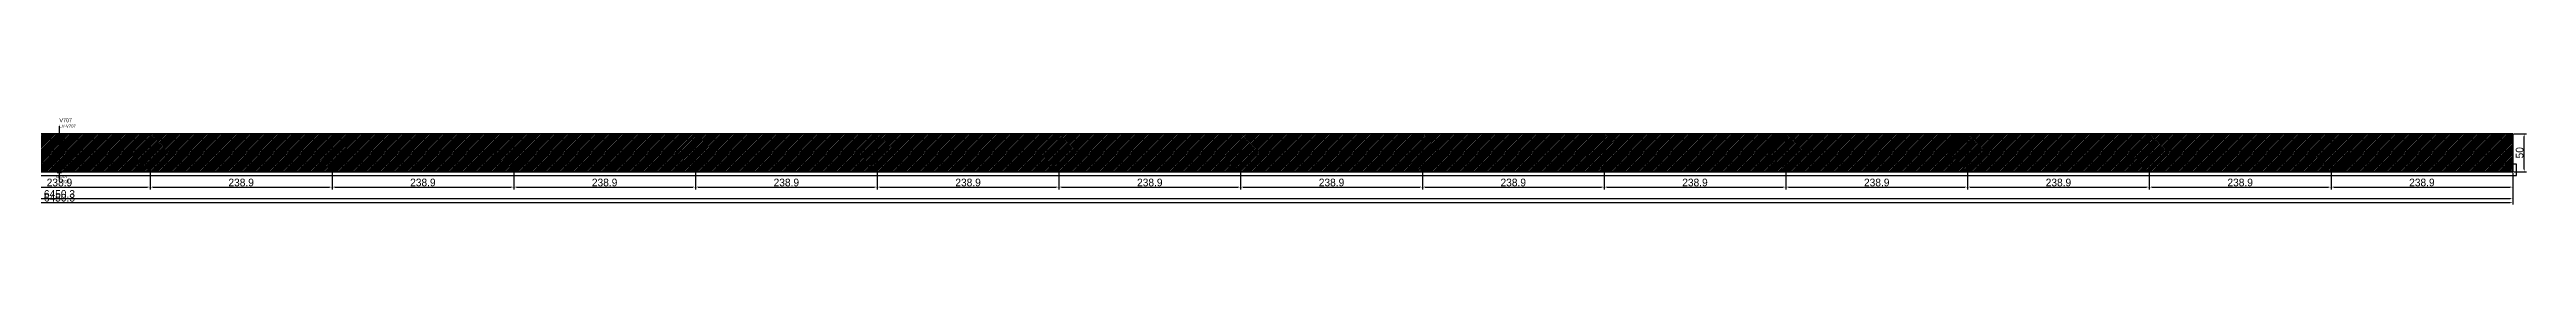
# Model space of a CAD drawing. Header units: metres. Extents: x 12791 to 19264, y 13116 to 13229.
# Drawn here: x 16008 to 19264, y 13116 to 13229 of the extents above; entities that cross this region are included whole.
import ezdxf

# ---------------------------------------------------------------- set-up
doc = ezdxf.new("R2010")
doc.units = ezdxf.units.M
for name, color, linetype in [('barrote', 251, 'CONTINUOUS'), ('CONCRETO', 251, 'CONTINUOUS'), ('COTA', 241, 'CONTINUOUS'), ('cotas', 241, 'CONTINUOUS'), ('Demarcação 1', 251, 'CONTINUOUS'), ('Hachura', 251, 'CONTINUOUS'), ('Laje_Perimetro', 7, 'CONTINUOUS'), ('NOMENCLATURA', 7, 'CONTINUOUS'), ('Painéis', 200, 'CONTINUOUS'), ('PONTALETE', 7, 'CONTINUOUS'), ('presilha', 1, 'CONTINUOUS'), ('Reaproveitamento', 251, 'CONTINUOUS'), ('SARR_3.5x7', 81, 'CONTINUOUS'), ('SCO-___-LAJ', 2, 'CONTINUOUS'), ('TENSOR', 3, 'CONTINUOUS'), ('texto', 7, 'CONTINUOUS')]:
    doc.layers.add(name, color=color, linetype=linetype)
doc.styles.add('STR_STANDARD', font='arial.ttf')
doc.dimstyles.new('EZ DXF', dxfattribs={"dimtxt": 10, "dimasz": 3.5, "dimexe": 3, "dimexo": 1.5, "dimgap": 1, "dimtad": 1, "dimdec": 1, "dimdsep": 46, "dimcen": 2.5, "dimazin": 3, "dimtfac": 1, "dimtmove": 0, "dimatfit": 3})

msp = doc.modelspace()

# ---------------------------------------------------------------- hatches: boundary and pattern name
at = {"layer": 'Hachura'}
h = msp.add_hatch(color=3, dxfattribs=at)
h.dxf.hatch_style = 1
h.paths.add_polyline_path([(15901.2914, 13158.9905), (16140.1914, 13158.9905), (16140.1914, 13208.9905), (15901.2914, 13208.9905)])
h = msp.add_hatch(dxfattribs=at)
h.set_pattern_fill('ANSI31', scale=0.5)
h.paths.add_polyline_path([(15901.2914, 13158.9905), (16140.1914, 13158.9905), (16140.1914, 13208.9905), (15901.2914, 13208.9905)])
h = msp.add_hatch(color=3, dxfattribs=at)
h.dxf.hatch_style = 1
h.paths.add_polyline_path([(15901.2914, 13158.9905), (16140.1914, 13158.9905), (16140.1914, 13208.9905), (15901.2914, 13208.9905)])
h = msp.add_hatch(dxfattribs=at)
h.set_pattern_fill('ANSI31', scale=0.5)
h.paths.add_polyline_path([(15901.2914, 13158.9905), (16140.1914, 13158.9905), (16140.1914, 13208.9905), (15901.2914, 13208.9905)])
h = msp.add_hatch(color=3, dxfattribs=at)
h.dxf.hatch_style = 1
h.paths.add_polyline_path([(16140.1914, 13158.9905), (16379.0914, 13158.9905), (16379.0914, 13208.9905), (16140.1914, 13208.9905)])
h = msp.add_hatch(dxfattribs=at)
h.set_pattern_fill('ANSI31', scale=0.5)
h.paths.add_polyline_path([(16140.1914, 13158.9905), (16379.0914, 13158.9905), (16379.0914, 13208.9905), (16140.1914, 13208.9905)])
h = msp.add_hatch(color=3, dxfattribs=at)
h.dxf.hatch_style = 1
h.paths.add_polyline_path([(16140.1914, 13158.9905), (16379.0914, 13158.9905), (16379.0914, 13208.9905), (16140.1914, 13208.9905)])
h = msp.add_hatch(dxfattribs=at)
h.set_pattern_fill('ANSI31', scale=0.5)
h.paths.add_polyline_path([(16140.1914, 13158.9905), (16379.0914, 13158.9905), (16379.0914, 13208.9905), (16140.1914, 13208.9905)])
h = msp.add_hatch(color=3, dxfattribs=at)
h.dxf.hatch_style = 1
h.paths.add_polyline_path([(16379.0914, 13158.9905), (16617.9914, 13158.9905), (16617.9914, 13208.9905), (16379.0914, 13208.9905)])
h = msp.add_hatch(dxfattribs=at)
h.set_pattern_fill('ANSI31', scale=0.5)
h.paths.add_polyline_path([(16379.0914, 13158.9905), (16617.9914, 13158.9905), (16617.9914, 13208.9905), (16379.0914, 13208.9905)])
h = msp.add_hatch(color=3, dxfattribs=at)
h.dxf.hatch_style = 1
h.paths.add_polyline_path([(16379.0914, 13158.9905), (16617.9914, 13158.9905), (16617.9914, 13208.9905), (16379.0914, 13208.9905)])
h = msp.add_hatch(dxfattribs=at)
h.set_pattern_fill('ANSI31', scale=0.5)
h.paths.add_polyline_path([(16379.0914, 13158.9905), (16617.9914, 13158.9905), (16617.9914, 13208.9905), (16379.0914, 13208.9905)])
h = msp.add_hatch(color=3, dxfattribs=at)
h.dxf.hatch_style = 1
h.paths.add_polyline_path([(16617.9914, 13158.9905), (16856.8914, 13158.9905), (16856.8914, 13208.9905), (16617.9914, 13208.9905)])
h = msp.add_hatch(dxfattribs=at)
h.set_pattern_fill('ANSI31', scale=0.5)
h.paths.add_polyline_path([(16617.9914, 13158.9905), (16856.8914, 13158.9905), (16856.8914, 13208.9905), (16617.9914, 13208.9905)])
h = msp.add_hatch(color=3, dxfattribs=at)
h.dxf.hatch_style = 1
h.paths.add_polyline_path([(16617.9914, 13158.9905), (16856.8914, 13158.9905), (16856.8914, 13208.9905), (16617.9914, 13208.9905)])
h = msp.add_hatch(dxfattribs=at)
h.set_pattern_fill('ANSI31', scale=0.5)
h.paths.add_polyline_path([(16617.9914, 13158.9905), (16856.8914, 13158.9905), (16856.8914, 13208.9905), (16617.9914, 13208.9905)])
h = msp.add_hatch(color=3, dxfattribs=at)
h.dxf.hatch_style = 1
h.paths.add_polyline_path([(16856.8914, 13158.9905), (17095.7914, 13158.9905), (17095.7914, 13208.9905), (16856.8914, 13208.9905)])
h = msp.add_hatch(dxfattribs=at)
h.set_pattern_fill('ANSI31', scale=0.5)
h.paths.add_polyline_path([(16856.8914, 13158.9905), (17095.7914, 13158.9905), (17095.7914, 13208.9905), (16856.8914, 13208.9905)])
h = msp.add_hatch(color=3, dxfattribs=at)
h.dxf.hatch_style = 1
h.paths.add_polyline_path([(16856.8914, 13158.9905), (17095.7914, 13158.9905), (17095.7914, 13208.9905), (16856.8914, 13208.9905)])
h = msp.add_hatch(dxfattribs=at)
h.set_pattern_fill('ANSI31', scale=0.5)
h.paths.add_polyline_path([(16856.8914, 13158.9905), (17095.7914, 13158.9905), (17095.7914, 13208.9905), (16856.8914, 13208.9905)])
h = msp.add_hatch(color=3, dxfattribs=at)
h.dxf.hatch_style = 1
h.paths.add_polyline_path([(17095.7914, 13158.9905), (17334.6914, 13158.9905), (17334.6914, 13208.9905), (17095.7914, 13208.9905)])
h = msp.add_hatch(dxfattribs=at)
h.set_pattern_fill('ANSI31', scale=0.5)
h.paths.add_polyline_path([(17095.7914, 13158.9905), (17334.6914, 13158.9905), (17334.6914, 13208.9905), (17095.7914, 13208.9905)])
h = msp.add_hatch(color=3, dxfattribs=at)
h.dxf.hatch_style = 1
h.paths.add_polyline_path([(17095.7914, 13158.9905), (17334.6914, 13158.9905), (17334.6914, 13208.9905), (17095.7914, 13208.9905)])
h = msp.add_hatch(dxfattribs=at)
h.set_pattern_fill('ANSI31', scale=0.5)
h.paths.add_polyline_path([(17095.7914, 13158.9905), (17334.6914, 13158.9905), (17334.6914, 13208.9905), (17095.7914, 13208.9905)])
h = msp.add_hatch(color=3, dxfattribs=at)
h.dxf.hatch_style = 1
h.paths.add_polyline_path([(17334.6914, 13158.9905), (17573.5914, 13158.9905), (17573.5914, 13208.9905), (17334.6914, 13208.9905)])
h = msp.add_hatch(dxfattribs=at)
h.set_pattern_fill('ANSI31', scale=0.5)
h.paths.add_polyline_path([(17334.6914, 13158.9905), (17573.5914, 13158.9905), (17573.5914, 13208.9905), (17334.6914, 13208.9905)])
h = msp.add_hatch(color=3, dxfattribs=at)
h.dxf.hatch_style = 1
h.paths.add_polyline_path([(17334.6914, 13158.9905), (17573.5914, 13158.9905), (17573.5914, 13208.9905), (17334.6914, 13208.9905)])
h = msp.add_hatch(dxfattribs=at)
h.set_pattern_fill('ANSI31', scale=0.5)
h.paths.add_polyline_path([(17334.6914, 13158.9905), (17573.5914, 13158.9905), (17573.5914, 13208.9905), (17334.6914, 13208.9905)])
h = msp.add_hatch(color=3, dxfattribs=at)
h.dxf.hatch_style = 1
h.paths.add_polyline_path([(17573.5914, 13158.9905), (17812.4914, 13158.9905), (17812.4914, 13208.9905), (17573.5914, 13208.9905)])
h = msp.add_hatch(dxfattribs=at)
h.set_pattern_fill('ANSI31', scale=0.5)
h.paths.add_polyline_path([(17573.5914, 13158.9905), (17812.4914, 13158.9905), (17812.4914, 13208.9905), (17573.5914, 13208.9905)])
h = msp.add_hatch(color=3, dxfattribs=at)
h.dxf.hatch_style = 1
h.paths.add_polyline_path([(17573.5914, 13158.9905), (17812.4914, 13158.9905), (17812.4914, 13208.9905), (17573.5914, 13208.9905)])
h = msp.add_hatch(dxfattribs=at)
h.set_pattern_fill('ANSI31', scale=0.5)
h.paths.add_polyline_path([(17573.5914, 13158.9905), (17812.4914, 13158.9905), (17812.4914, 13208.9905), (17573.5914, 13208.9905)])
h = msp.add_hatch(color=3, dxfattribs=at)
h.dxf.hatch_style = 1
h.paths.add_polyline_path([(17812.4914, 13158.9905), (18051.3914, 13158.9905), (18051.3914, 13208.9905), (17812.4914, 13208.9905)])
h = msp.add_hatch(dxfattribs=at)
h.set_pattern_fill('ANSI31', scale=0.5)
h.paths.add_polyline_path([(17812.4914, 13158.9905), (18051.3914, 13158.9905), (18051.3914, 13208.9905), (17812.4914, 13208.9905)])
h = msp.add_hatch(color=3, dxfattribs=at)
h.dxf.hatch_style = 1
h.paths.add_polyline_path([(17812.4914, 13158.9905), (18051.3914, 13158.9905), (18051.3914, 13208.9905), (17812.4914, 13208.9905)])
h = msp.add_hatch(dxfattribs=at)
h.set_pattern_fill('ANSI31', scale=0.5)
h.paths.add_polyline_path([(17812.4914, 13158.9905), (18051.3914, 13158.9905), (18051.3914, 13208.9905), (17812.4914, 13208.9905)])
h = msp.add_hatch(color=3, dxfattribs=at)
h.dxf.hatch_style = 1
h.paths.add_polyline_path([(18051.3914, 13158.9905), (18290.2914, 13158.9905), (18290.2914, 13208.9905), (18051.3914, 13208.9905)])
h = msp.add_hatch(dxfattribs=at)
h.set_pattern_fill('ANSI31', scale=0.5)
h.paths.add_polyline_path([(18051.3914, 13158.9905), (18290.2914, 13158.9905), (18290.2914, 13208.9905), (18051.3914, 13208.9905)])
h = msp.add_hatch(color=3, dxfattribs=at)
h.dxf.hatch_style = 1
h.paths.add_polyline_path([(18051.3914, 13158.9905), (18290.2914, 13158.9905), (18290.2914, 13208.9905), (18051.3914, 13208.9905)])
h = msp.add_hatch(dxfattribs=at)
h.set_pattern_fill('ANSI31', scale=0.5)
h.paths.add_polyline_path([(18051.3914, 13158.9905), (18290.2914, 13158.9905), (18290.2914, 13208.9905), (18051.3914, 13208.9905)])
h = msp.add_hatch(color=3, dxfattribs=at)
h.dxf.hatch_style = 1
h.paths.add_polyline_path([(18290.2914, 13158.9905), (18529.1914, 13158.9905), (18529.1914, 13208.9905), (18290.2914, 13208.9905)])
h = msp.add_hatch(dxfattribs=at)
h.set_pattern_fill('ANSI31', scale=0.5)
h.paths.add_polyline_path([(18290.2914, 13158.9905), (18529.1914, 13158.9905), (18529.1914, 13208.9905), (18290.2914, 13208.9905)])
h = msp.add_hatch(color=3, dxfattribs=at)
h.dxf.hatch_style = 1
h.paths.add_polyline_path([(18290.2914, 13158.9905), (18529.1914, 13158.9905), (18529.1914, 13208.9905), (18290.2914, 13208.9905)])
h = msp.add_hatch(dxfattribs=at)
h.set_pattern_fill('ANSI31', scale=0.5)
h.paths.add_polyline_path([(18290.2914, 13158.9905), (18529.1914, 13158.9905), (18529.1914, 13208.9905), (18290.2914, 13208.9905)])
h = msp.add_hatch(color=3, dxfattribs=at)
h.dxf.hatch_style = 1
h.paths.add_polyline_path([(18529.1914, 13158.9905), (18768.0914, 13158.9905), (18768.0914, 13208.9905), (18529.1914, 13208.9905)])
h = msp.add_hatch(dxfattribs=at)
h.set_pattern_fill('ANSI31', scale=0.5)
h.paths.add_polyline_path([(18529.1914, 13158.9905), (18768.0914, 13158.9905), (18768.0914, 13208.9905), (18529.1914, 13208.9905)])
h = msp.add_hatch(color=3, dxfattribs=at)
h.dxf.hatch_style = 1
h.paths.add_polyline_path([(18529.1914, 13158.9905), (18768.0914, 13158.9905), (18768.0914, 13208.9905), (18529.1914, 13208.9905)])
h = msp.add_hatch(dxfattribs=at)
h.set_pattern_fill('ANSI31', scale=0.5)
h.paths.add_polyline_path([(18529.1914, 13158.9905), (18768.0914, 13158.9905), (18768.0914, 13208.9905), (18529.1914, 13208.9905)])
h = msp.add_hatch(color=3, dxfattribs=at)
h.dxf.hatch_style = 1
h.paths.add_polyline_path([(18768.0914, 13158.9905), (19006.9914, 13158.9905), (19006.9914, 13208.9905), (18768.0914, 13208.9905)])
h = msp.add_hatch(dxfattribs=at)
h.set_pattern_fill('ANSI31', scale=0.5)
h.paths.add_polyline_path([(18768.0914, 13158.9905), (19006.9914, 13158.9905), (19006.9914, 13208.9905), (18768.0914, 13208.9905)])
h = msp.add_hatch(color=3, dxfattribs=at)
h.dxf.hatch_style = 1
h.paths.add_polyline_path([(18768.0914, 13158.9905), (19006.9914, 13158.9905), (19006.9914, 13208.9905), (18768.0914, 13208.9905)])
h = msp.add_hatch(dxfattribs=at)
h.set_pattern_fill('ANSI31', scale=0.5)
h.paths.add_polyline_path([(18768.0914, 13158.9905), (19006.9914, 13158.9905), (19006.9914, 13208.9905), (18768.0914, 13208.9905)])
h = msp.add_hatch(color=3, dxfattribs=at)
h.dxf.hatch_style = 1
h.paths.add_polyline_path([(19006.9914, 13158.9905), (19245.8914, 13158.9905), (19245.8914, 13208.9905), (19006.9914, 13208.9905)])
h = msp.add_hatch(dxfattribs=at)
h.set_pattern_fill('ANSI31', scale=0.5)
h.paths.add_polyline_path([(19006.9914, 13158.9905), (19245.8914, 13158.9905), (19245.8914, 13208.9905), (19006.9914, 13208.9905)])
h = msp.add_hatch(color=3, dxfattribs=at)
h.dxf.hatch_style = 1
h.paths.add_polyline_path([(19006.9914, 13158.9905), (19245.8914, 13158.9905), (19245.8914, 13208.9905), (19006.9914, 13208.9905)])
h = msp.add_hatch(dxfattribs=at)
h.set_pattern_fill('ANSI31', scale=0.5)
h.paths.add_polyline_path([(19006.9914, 13158.9905), (19245.8914, 13158.9905), (19245.8914, 13208.9905), (19006.9914, 13208.9905)])
at = {"layer": 'Reaproveitamento'}
h = msp.add_hatch(dxfattribs=at)
h.set_pattern_fill('SOLID')
h.paths.add_polyline_path([(16020.7414, 13188.9905), (16030.7414, 13188.9905), (16030.7414, 13198.9905), (16020.7414, 13198.9905)])
h = msp.add_hatch(dxfattribs=at)
h.set_pattern_fill('SOLID')
h.paths.add_polyline_path([(16020.7414, 13188.9905), (16030.7414, 13188.9905), (16030.7414, 13198.9905), (16020.7414, 13198.9905)])

# ---------------------------------------------------------------- linework, layer by layer
at = {"layer": 'barrote'}
msp.add_line((12800.5914, 13171.4905), (19240.8914, 13171.4905), dxfattribs=at)
msp.add_line((12800.5914, 13171.4905), (19240.8914, 13171.4905), dxfattribs=at)
at = {"layer": 'CONCRETO'}
msp.add_solid([(16017.7414, 13160.9905), (16023.7414, 13160.9905), (16017.7414, 13156.9905), (16023.7414, 13156.9905)], dxfattribs=at)
msp.add_solid([(16017.7414, 13160.9905), (16023.7414, 13160.9905), (16017.7414, 13156.9905), (16023.7414, 13156.9905)], dxfattribs=at)
at = {"layer": 'Demarcação 1'}
msp.add_line((12795.5914, 13183.9905), (19245.8914, 13183.9905), dxfattribs=at)
msp.add_line((12795.5914, 13183.9905), (19245.8914, 13183.9905), dxfattribs=at)
at = {"layer": 'Laje_Perimetro'}
msp.add_lwpolyline([(12790.5914, 13153.9905), (19250.8914, 13153.9905), (19250.8914, 13168.9905), (12790.5914, 13168.9905)], close=True, dxfattribs=at)
msp.add_lwpolyline([(12790.5914, 13153.9905), (19250.8914, 13153.9905), (19250.8914, 13168.9905), (12790.5914, 13168.9905)], close=True, dxfattribs=at)
at = {"layer": 'Painéis'}
for points in [[(12795.5914, 13208.9905), (19245.8914, 13208.9905)], [(12795.5914, 13208.9905), (19245.8914, 13208.9905)], [(15901.2914, 13158.9905), (16140.1914, 13158.9905), (16140.1914, 13208.9905), (15901.2914, 13208.9905)], [(15901.2914, 13158.9905), (16140.1914, 13158.9905), (16140.1914, 13208.9905), (15901.2914, 13208.9905)], [(16140.1914, 13158.9905), (16140.1914, 13208.9905)], [(16140.1914, 13158.9905), (16379.0914, 13158.9905), (16379.0914, 13208.9905), (16140.1914, 13208.9905)], [(16140.1914, 13158.9905), (16140.1914, 13208.9905)], [(16140.1914, 13158.9905), (16379.0914, 13158.9905), (16379.0914, 13208.9905), (16140.1914, 13208.9905)], [(16379.0914, 13158.9905), (16379.0914, 13208.9905)], [(16379.0914, 13158.9905), (16617.9914, 13158.9905), (16617.9914, 13208.9905), (16379.0914, 13208.9905)], [(16379.0914, 13158.9905), (16379.0914, 13208.9905)], [(16379.0914, 13158.9905), (16617.9914, 13158.9905), (16617.9914, 13208.9905), (16379.0914, 13208.9905)], [(16617.9914, 13158.9905), (16617.9914, 13208.9905)], [(16617.9914, 13158.9905), (16856.8914, 13158.9905), (16856.8914, 13208.9905), (16617.9914, 13208.9905)], [(16617.9914, 13158.9905), (16617.9914, 13208.9905)], [(16617.9914, 13158.9905), (16856.8914, 13158.9905), (16856.8914, 13208.9905), (16617.9914, 13208.9905)], [(16856.8914, 13158.9905), (16856.8914, 13208.9905)], [(16856.8914, 13158.9905), (17095.7914, 13158.9905), (17095.7914, 13208.9905), (16856.8914, 13208.9905)], [(16856.8914, 13158.9905), (16856.8914, 13208.9905)], [(16856.8914, 13158.9905), (17095.7914, 13158.9905), (17095.7914, 13208.9905), (16856.8914, 13208.9905)], [(17095.7914, 13158.9905), (17095.7914, 13208.9905)], [(17095.7914, 13158.9905), (17334.6914, 13158.9905), (17334.6914, 13208.9905), (17095.7914, 13208.9905)], [(17095.7914, 13158.9905), (17095.7914, 13208.9905)], [(17095.7914, 13158.9905), (17334.6914, 13158.9905), (17334.6914, 13208.9905), (17095.7914, 13208.9905)], [(17334.6914, 13158.9905), (17334.6914, 13208.9905)], [(17334.6914, 13158.9905), (17573.5914, 13158.9905), (17573.5914, 13208.9905), (17334.6914, 13208.9905)], [(17334.6914, 13158.9905), (17334.6914, 13208.9905)], [(17334.6914, 13158.9905), (17573.5914, 13158.9905), (17573.5914, 13208.9905), (17334.6914, 13208.9905)], [(17573.5914, 13158.9905), (17573.5914, 13208.9905)], [(17573.5914, 13158.9905), (17812.4914, 13158.9905), (17812.4914, 13208.9905), (17573.5914, 13208.9905)], [(17573.5914, 13158.9905), (17573.5914, 13208.9905)], [(17573.5914, 13158.9905), (17812.4914, 13158.9905), (17812.4914, 13208.9905), (17573.5914, 13208.9905)], [(17812.4914, 13158.9905), (17812.4914, 13208.9905)], [(17812.4914, 13158.9905), (18051.3914, 13158.9905), (18051.3914, 13208.9905), (17812.4914, 13208.9905)], [(17812.4914, 13158.9905), (17812.4914, 13208.9905)], [(17812.4914, 13158.9905), (18051.3914, 13158.9905), (18051.3914, 13208.9905), (17812.4914, 13208.9905)], [(18051.3914, 13158.9905), (18051.3914, 13208.9905)], [(18051.3914, 13158.9905), (18290.2914, 13158.9905), (18290.2914, 13208.9905), (18051.3914, 13208.9905)], [(18051.3914, 13158.9905), (18051.3914, 13208.9905)], [(18051.3914, 13158.9905), (18290.2914, 13158.9905), (18290.2914, 13208.9905), (18051.3914, 13208.9905)], [(18290.2914, 13158.9905), (18290.2914, 13208.9905)], [(18290.2914, 13158.9905), (18529.1914, 13158.9905), (18529.1914, 13208.9905), (18290.2914, 13208.9905)], [(18290.2914, 13158.9905), (18290.2914, 13208.9905)], [(18290.2914, 13158.9905), (18529.1914, 13158.9905), (18529.1914, 13208.9905), (18290.2914, 13208.9905)], [(18529.1914, 13158.9905), (18529.1914, 13208.9905)], [(18529.1914, 13158.9905), (18768.0914, 13158.9905), (18768.0914, 13208.9905), (18529.1914, 13208.9905)], [(18529.1914, 13158.9905), (18529.1914, 13208.9905)], [(18529.1914, 13158.9905), (18768.0914, 13158.9905), (18768.0914, 13208.9905), (18529.1914, 13208.9905)], [(18768.0914, 13158.9905), (18768.0914, 13208.9905)], [(18768.0914, 13158.9905), (19006.9914, 13158.9905), (19006.9914, 13208.9905), (18768.0914, 13208.9905)], [(18768.0914, 13158.9905), (18768.0914, 13208.9905)], [(18768.0914, 13158.9905), (19006.9914, 13158.9905), (19006.9914, 13208.9905), (18768.0914, 13208.9905)], [(19006.9914, 13158.9905), (19006.9914, 13208.9905)], [(19006.9914, 13158.9905), (19245.8914, 13158.9905), (19245.8914, 13208.9905), (19006.9914, 13208.9905)], [(19006.9914, 13158.9905), (19006.9914, 13208.9905)], [(19006.9914, 13158.9905), (19245.8914, 13158.9905), (19245.8914, 13208.9905), (19006.9914, 13208.9905)], [(19245.8914, 13158.9905), (19245.8914, 13208.9905)], [(19245.8914, 13158.9905), (19245.8914, 13208.9905)], [(12795.5914, 13158.9905), (19245.8914, 13158.9905)], [(12795.5914, 13158.9905), (19245.8914, 13158.9905)]]:
    msp.add_lwpolyline(points, close=True, dxfattribs=at)
msp.add_arc((16020.7414, 13196.4905), 6, 0, 180, dxfattribs=at)
msp.add_arc((16020.7414, 13196.4905), 6, 0, 180, dxfattribs=at)
at = {"layer": 'PONTALETE'}
msp.add_line((16020.7414, 13148.9905), (16020.7414, 13218.9905), dxfattribs=at)
msp.add_line((16020.7414, 13148.9905), (16020.7414, 13218.9905), dxfattribs=at)
at = {"layer": 'presilha'}
for centre, radius in [((16020.7414, 13200.9905), 3), ((16020.7414, 13200.9905), 3), ((16040.7414, 13175.6572), 4), ((16040.7414, 13175.6572), 4)]:
    msp.add_circle(centre, radius, dxfattribs=at)
at = {"layer": 'SARR_3.5x7'}
for p, q in [((15901.2914, 13201.9905), (16140.1914, 13201.9905)), ((15901.2914, 13201.9905), (16140.1914, 13201.9905)), ((15901.2914, 13187.4905), (16140.1914, 13187.4905)), ((15901.2914, 13187.4905), (16140.1914, 13187.4905)), ((16140.1914, 13201.9905), (16379.0914, 13201.9905)), ((16140.1914, 13201.9905), (16379.0914, 13201.9905)), ((16140.1914, 13187.4905), (16379.0914, 13187.4905)), ((16140.1914, 13187.4905), (16379.0914, 13187.4905)), ((16379.0914, 13201.9905), (16617.9914, 13201.9905)), ((16379.0914, 13201.9905), (16617.9914, 13201.9905)), ((16379.0914, 13187.4905), (16617.9914, 13187.4905)), ((16379.0914, 13187.4905), (16617.9914, 13187.4905)), ((16617.9914, 13201.9905), (16856.8914, 13201.9905)), ((16617.9914, 13201.9905), (16856.8914, 13201.9905)), ((16617.9914, 13187.4905), (16856.8914, 13187.4905)), ((16617.9914, 13187.4905), (16856.8914, 13187.4905)), ((16856.8914, 13201.9905), (17095.7914, 13201.9905)), ((16856.8914, 13201.9905), (17095.7914, 13201.9905)), ((16856.8914, 13187.4905), (17095.7914, 13187.4905)), ((16856.8914, 13187.4905), (17095.7914, 13187.4905)), ((17095.7914, 13201.9905), (17334.6914, 13201.9905)), ((17095.7914, 13201.9905), (17334.6914, 13201.9905)), ((17095.7914, 13187.4905), (17334.6914, 13187.4905)), ((17095.7914, 13187.4905), (17334.6914, 13187.4905)), ((17334.6914, 13201.9905), (17573.5914, 13201.9905)), ((17334.6914, 13201.9905), (17573.5914, 13201.9905)), ((17334.6914, 13187.4905), (17573.5914, 13187.4905)), ((17334.6914, 13187.4905), (17573.5914, 13187.4905)), ((17573.5914, 13201.9905), (17812.4914, 13201.9905)), ((17573.5914, 13201.9905), (17812.4914, 13201.9905)), ((17573.5914, 13187.4905), (17812.4914, 13187.4905)), ((17573.5914, 13187.4905), (17812.4914, 13187.4905)), ((17812.4914, 13201.9905), (18051.3914, 13201.9905)), ((17812.4914, 13201.9905), (18051.3914, 13201.9905)), ((17812.4914, 13187.4905), (18051.3914, 13187.4905)), ((17812.4914, 13187.4905), (18051.3914, 13187.4905)), ((18051.3914, 13201.9905), (18290.2914, 13201.9905)), ((18051.3914, 13201.9905), (18290.2914, 13201.9905)), ((18051.3914, 13187.4905), (18290.2914, 13187.4905)), ((18051.3914, 13187.4905), (18290.2914, 13187.4905)), ((18290.2914, 13201.9905), (18529.1914, 13201.9905)), ((18290.2914, 13201.9905), (18529.1914, 13201.9905)), ((18290.2914, 13187.4905), (18529.1914, 13187.4905)), ((18290.2914, 13187.4905), (18529.1914, 13187.4905)), ((18529.1914, 13201.9905), (18768.0914, 13201.9905)), ((18529.1914, 13201.9905), (18768.0914, 13201.9905)), ((18529.1914, 13187.4905), (18768.0914, 13187.4905)), ((18529.1914, 13187.4905), (18768.0914, 13187.4905)), ((18768.0914, 13201.9905), (19006.9914, 13201.9905)), ((18768.0914, 13201.9905), (19006.9914, 13201.9905)), ((18768.0914, 13187.4905), (19006.9914, 13187.4905)), ((18768.0914, 13187.4905), (19006.9914, 13187.4905)), ((19006.9914, 13201.9905), (19238.8914, 13201.9905)), ((19006.9914, 13201.9905), (19238.8914, 13201.9905)), ((19006.9914, 13187.4905), (19238.8914, 13187.4905)), ((19006.9914, 13187.4905), (19238.8914, 13187.4905)), ((15901.2914, 13180.4905), (16140.1914, 13180.4905)), ((15901.2914, 13180.4905), (16140.1914, 13180.4905)), ((15901.2914, 13165.9905), (16140.1914, 13165.9905)), ((15901.2914, 13165.9905), (16140.1914, 13165.9905)), ((16140.1914, 13180.4905), (16379.0914, 13180.4905)), ((16140.1914, 13180.4905), (16379.0914, 13180.4905)), ((16140.1914, 13165.9905), (16379.0914, 13165.9905)), ((16140.1914, 13165.9905), (16379.0914, 13165.9905)), ((16379.0914, 13180.4905), (16617.9914, 13180.4905)), ((16379.0914, 13180.4905), (16617.9914, 13180.4905)), ((16379.0914, 13165.9905), (16617.9914, 13165.9905)), ((16379.0914, 13165.9905), (16617.9914, 13165.9905)), ((16617.9914, 13180.4905), (16856.8914, 13180.4905)), ((16617.9914, 13180.4905), (16856.8914, 13180.4905)), ((16617.9914, 13165.9905), (16856.8914, 13165.9905)), ((16617.9914, 13165.9905), (16856.8914, 13165.9905)), ((16856.8914, 13180.4905), (17095.7914, 13180.4905)), ((16856.8914, 13180.4905), (17095.7914, 13180.4905)), ((16856.8914, 13165.9905), (17095.7914, 13165.9905)), ((16856.8914, 13165.9905), (17095.7914, 13165.9905)), ((17095.7914, 13180.4905), (17334.6914, 13180.4905)), ((17095.7914, 13180.4905), (17334.6914, 13180.4905)), ((17095.7914, 13165.9905), (17334.6914, 13165.9905)), ((17095.7914, 13165.9905), (17334.6914, 13165.9905)), ((17334.6914, 13180.4905), (17573.5914, 13180.4905)), ((17334.6914, 13180.4905), (17573.5914, 13180.4905)), ((17334.6914, 13165.9905), (17573.5914, 13165.9905)), ((17334.6914, 13165.9905), (17573.5914, 13165.9905)), ((17573.5914, 13180.4905), (17812.4914, 13180.4905)), ((17573.5914, 13180.4905), (17812.4914, 13180.4905)), ((17573.5914, 13165.9905), (17812.4914, 13165.9905)), ((17573.5914, 13165.9905), (17812.4914, 13165.9905)), ((17812.4914, 13180.4905), (18051.3914, 13180.4905)), ((17812.4914, 13180.4905), (18051.3914, 13180.4905)), ((17812.4914, 13165.9905), (18051.3914, 13165.9905)), ((17812.4914, 13165.9905), (18051.3914, 13165.9905)), ((18051.3914, 13180.4905), (18290.2914, 13180.4905)), ((18051.3914, 13180.4905), (18290.2914, 13180.4905)), ((18051.3914, 13165.9905), (18290.2914, 13165.9905)), ((18051.3914, 13165.9905), (18290.2914, 13165.9905)), ((18290.2914, 13180.4905), (18529.1914, 13180.4905)), ((18290.2914, 13180.4905), (18529.1914, 13180.4905)), ((18290.2914, 13165.9905), (18529.1914, 13165.9905)), ((18290.2914, 13165.9905), (18529.1914, 13165.9905)), ((18529.1914, 13180.4905), (18768.0914, 13180.4905)), ((18529.1914, 13180.4905), (18768.0914, 13180.4905)), ((18529.1914, 13165.9905), (18768.0914, 13165.9905)), ((18529.1914, 13165.9905), (18768.0914, 13165.9905)), ((18768.0914, 13180.4905), (19006.9914, 13180.4905)), ((18768.0914, 13180.4905), (19006.9914, 13180.4905)), ((18768.0914, 13165.9905), (19006.9914, 13165.9905)), ((18768.0914, 13165.9905), (19006.9914, 13165.9905)), ((19006.9914, 13180.4905), (19238.8914, 13180.4905)), ((19006.9914, 13180.4905), (19238.8914, 13180.4905)), ((19006.9914, 13165.9905), (19238.8914, 13165.9905)), ((19006.9914, 13165.9905), (19238.8914, 13165.9905))]:
    msp.add_line(p, q, dxfattribs=at)
at = {"layer": 'TENSOR'}
msp.add_line((16010.7414, 13163.9905), (16030.7414, 13163.9905), dxfattribs=at)
msp.add_line((16010.7414, 13163.9905), (16030.7414, 13163.9905), dxfattribs=at)

# ---------------------------------------------------------------- texts
at = {"layer": 'NOMENCLATURA', "style": 'STR_STANDARD'}
msp.add_text('V707', height=5, dxfattribs=at).set_placement((16020.7414, 13223.9905))
msp.add_text('V707', height=5, dxfattribs=at).set_placement((16020.7414, 13223.9905))
at = {"layer": 'NOMENCLATURA', "insert": (16020.7414, 13220.9905), "char_height": 4, "attachment_point": 1}
msp.add_mtext('LV-V707', dxfattribs=at)
msp.add_mtext('LV-V707', dxfattribs=at)
at = {"layer": 'SCO-___-LAJ'}
msp.add_text('SCO-LV', height=3, dxfattribs=at).set_placement((16015.7414, 13150.9905))
msp.add_text('SCO-LV', height=3, dxfattribs=at).set_placement((16015.7414, 13150.9905))
at = {"layer": 'texto'}
msp.add_text('V707', height=4, dxfattribs=at).set_placement((16020.7414, 13143.9905))
msp.add_text('V707', height=4, dxfattribs=at).set_placement((16020.7414, 13143.9905))

# ---------------------------------------------------------------- dimensions: what is measured, and where the dimension line sits
at = {"layer": 'COTA', "color": 1}
msp.add_linear_dim(base=(19260.8914, 13158.9905), p1=(19245.8914, 13158.9905), p2=(19245.8914, 13208.9905), angle=90, dimstyle='EZ DXF', dxfattribs=at).render()
msp.add_linear_dim(base=(19260.8914, 13158.9905), p1=(19245.8914, 13158.9905), p2=(19245.8914, 13208.9905), angle=90, dimstyle='EZ DXF', dxfattribs=at).render()
for base, p1, p2 in [((12795.5914, 13118.9905), (12795.5914, 13158.9905), (19245.8914, 13158.9905)), ((12795.5914, 13118.9905), (12795.5914, 13158.9905), (19245.8914, 13158.9905)), ((15901.2914, 13138.9905), (15901.2914, 13158.9905), (16140.1914, 13158.9905)), ((15901.2914, 13138.9905), (15901.2914, 13158.9905), (16140.1914, 13158.9905)), ((16140.1914, 13138.9905), (16140.1914, 13158.9905), (16379.0914, 13158.9905)), ((16140.1914, 13138.9905), (16140.1914, 13158.9905), (16379.0914, 13158.9905)), ((16379.0914, 13138.9905), (16379.0914, 13158.9905), (16617.9914, 13158.9905)), ((16379.0914, 13138.9905), (16379.0914, 13158.9905), (16617.9914, 13158.9905)), ((16617.9914, 13138.9905), (16617.9914, 13158.9905), (16856.8914, 13158.9905)), ((16617.9914, 13138.9905), (16617.9914, 13158.9905), (16856.8914, 13158.9905)), ((16856.8914, 13138.9905), (16856.8914, 13158.9905), (17095.7914, 13158.9905)), ((16856.8914, 13138.9905), (16856.8914, 13158.9905), (17095.7914, 13158.9905)), ((17095.7914, 13138.9905), (17095.7914, 13158.9905), (17334.6914, 13158.9905)), ((17095.7914, 13138.9905), (17095.7914, 13158.9905), (17334.6914, 13158.9905)), ((17334.6914, 13138.9905), (17334.6914, 13158.9905), (17573.5914, 13158.9905)), ((17334.6914, 13138.9905), (17334.6914, 13158.9905), (17573.5914, 13158.9905)), ((17573.5914, 13138.9905), (17573.5914, 13158.9905), (17812.4914, 13158.9905)), ((17573.5914, 13138.9905), (17573.5914, 13158.9905), (17812.4914, 13158.9905)), ((17812.4914, 13138.9905), (17812.4914, 13158.9905), (18051.3914, 13158.9905)), ((17812.4914, 13138.9905), (17812.4914, 13158.9905), (18051.3914, 13158.9905)), ((18051.3914, 13138.9905), (18051.3914, 13158.9905), (18290.2914, 13158.9905)), ((18051.3914, 13138.9905), (18051.3914, 13158.9905), (18290.2914, 13158.9905)), ((18290.2914, 13138.9905), (18290.2914, 13158.9905), (18529.1914, 13158.9905)), ((18290.2914, 13138.9905), (18290.2914, 13158.9905), (18529.1914, 13158.9905)), ((18529.1914, 13138.9905), (18529.1914, 13158.9905), (18768.0914, 13158.9905)), ((18529.1914, 13138.9905), (18529.1914, 13158.9905), (18768.0914, 13158.9905)), ((18768.0914, 13138.9905), (18768.0914, 13158.9905), (19006.9914, 13158.9905)), ((18768.0914, 13138.9905), (18768.0914, 13158.9905), (19006.9914, 13158.9905)), ((19006.9914, 13138.9905), (19006.9914, 13158.9905), (19245.8914, 13158.9905)), ((19006.9914, 13138.9905), (19006.9914, 13158.9905), (19245.8914, 13158.9905))]:
    msp.add_linear_dim(base=base, p1=p1, p2=p2, dimstyle='EZ DXF', dxfattribs=at).render()
at = {"layer": 'cotas'}
msp.add_linear_dim(base=(12795.5914, 13123.9905), p1=(12795.5914, 13138.9905), p2=(19245.8914, 13138.9905), dimstyle='EZ DXF', dxfattribs=at).render()
msp.add_linear_dim(base=(12795.5914, 13123.9905), p1=(12795.5914, 13138.9905), p2=(19245.8914, 13138.9905), dimstyle='EZ DXF', dxfattribs=at).render()

doc.saveas('drawing.dxf')
